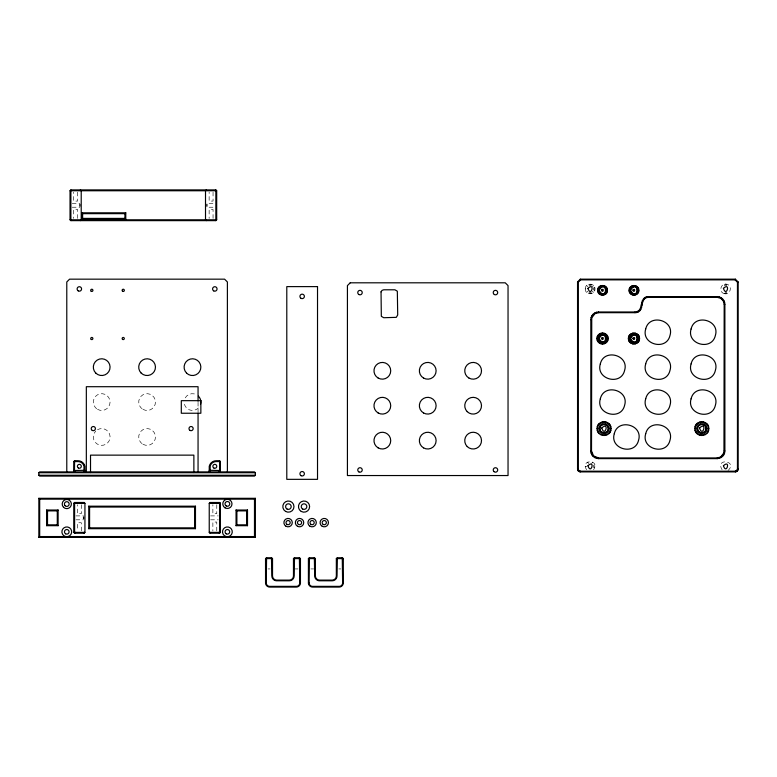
<?xml version="1.0" encoding="UTF-8"?>
<svg xmlns="http://www.w3.org/2000/svg" width="777" height="777" viewBox="0 0 777 777"><rect width="100%" height="100%" fill="white"/><g stroke="black" fill="none" stroke-linecap="round" stroke-linejoin="round"><path stroke-width="0.58" stroke-dasharray="3.88 2.91" d="M585.227 288.947C584.984 282.663 595.24 282.663 594.997 288.947C595.24 295.221 584.984 295.221 585.227 288.947L586.994 288.947M586.654 469.764C579.409 459.168 600.815 459.168 593.57 469.764M588.849 293.667L589.306 291.958M590.918 285.926L591.375 284.217M724.319 293.667C718.191 292.269 720.842 282.362 726.845 284.217C732.973 285.615 730.322 295.522 724.319 293.667L724.776 291.958M726.388 285.926L726.845 284.217M591.676 463.607L592.56 462.072M586.654 292.395L587.907 291.152M592.317 286.732L593.57 285.489M728.03 470.541C738.315 460.722 714.723 457.614 722.124 469.764M593.123 288.131L594.832 287.675M593.123 465.501L594.832 465.044M72.212 203.321L79.817 203.321M209.081 203.321L214.51 203.321M72.212 207.226L79.817 207.226M209.081 207.226L214.51 207.226M593.23 288.947L594.997 288.947M585.227 466.307L586.994 466.307M593.23 466.307L594.997 466.307M75.942 515.899L83.537 515.899M210.635 515.899L218.23 515.899M75.942 519.813L83.537 519.813M210.635 519.813L218.23 519.813M268.016 568.929L270.037 568.929M295.211 568.929L297.97 568.929M310.887 568.929L313.655 568.929M338.821 568.929L340.85 568.929M593.123 289.753L594.832 290.209M593.123 467.113L594.832 467.579M586.654 285.489L587.907 286.732M592.317 291.152L593.57 292.395M587.665 462.072L588.548 463.607M724.319 284.217L724.776 285.926M726.388 291.958L726.845 293.667M588.849 284.217L589.306 285.926M590.918 291.958L591.375 293.667M725.582 284.052L725.582 285.819M725.582 292.065L725.582 293.832M590.112 284.052L590.112 285.819M590.112 292.065L590.112 293.832M216.773 504.729L216.773 513.665L212.869 513.665L212.869 504.729M216.773 530.982L216.773 522.047L212.869 522.047L212.869 530.982M213.053 192.142L213.053 201.088L209.139 201.088L209.139 192.142M213.053 218.405L213.053 209.46L209.139 209.46L209.139 218.405M198.057 402.301L198.057 411.897M81.303 504.729L81.303 513.665L77.399 513.665L77.399 504.729M81.303 530.895L81.303 522.746L77.399 522.746L77.399 530.895M77.583 192.142L77.583 201.088L73.669 201.088L73.669 192.142M77.583 218.405L77.583 209.46L73.669 209.46L73.669 218.405M97.504 429.72A8.382 8.382 0 0 1 110.043 436.247A8.382 8.382 0 0 1 98.834 444.852A8.382 8.382 0 0 1 95.775 431.06M198.397 407.993A8.382 8.382 0 0 1 184.091 402.068M185.217 397.873A8.382 8.382 0 0 1 196.668 394.813M142.9 444.24A8.382 8.382 0 0 0 155.468 436.985A8.382 8.382 0 0 0 142.9 429.72A8.382 8.382 0 0 0 142.9 444.24M142.9 409.324A8.382 8.382 0 0 0 155.468 402.068A8.382 8.382 0 0 0 142.9 394.813A8.382 8.382 0 0 0 142.9 409.324M97.504 409.324A8.382 8.382 0 0 0 110.072 402.068A8.382 8.382 0 0 0 97.504 394.813A8.382 8.382 0 0 0 97.504 409.324"/><path stroke-width="1.17" d="M266.579 557.76L266.249 583.119A3.487 3.487 0 0 0 269.289 586.363L296.697 586.363A3.487 3.487 0 0 0 299.747 583.119L299.407 557.76M300.446 583.158L300.456 558.595L299.611 557.76L294.308 557.76L293.473 558.595L293.473 575.912A4.186 4.186 0 0 1 289.277 580.108L276.709 580.108A4.196 4.196 0 0 1 272.523 575.912L272.523 558.595L271.678 557.76L266.375 557.76L265.54 558.595L265.549 583.158A4.186 4.186 0 0 0 269.726 587.091L296.26 587.091A4.186 4.186 0 0 0 300.446 583.158L299.747 582.896M309.46 557.76L309.12 583.119A3.487 3.487 0 0 0 312.169 586.363L339.578 586.363A3.487 3.487 0 0 0 342.618 583.119L342.278 557.76M343.317 583.158L343.327 558.595L342.492 557.76L337.179 557.76L336.344 558.595L336.344 575.912A4.186 4.186 0 0 1 332.158 580.108L319.59 580.108A4.196 4.196 0 0 1 315.394 575.912L315.394 558.595L314.559 557.76L309.246 557.76L308.411 558.595L308.42 583.158A4.186 4.186 0 0 0 312.607 587.091L339.141 587.091A4.186 4.186 0 0 0 343.317 583.158L342.618 582.896M580.332 471.892L735.353 471.892L737.334 471.076L738.15 469.104L738.15 281.964L735.353 279.166L580.332 279.166L577.544 281.964L577.544 469.104L578.36 471.076L580.332 471.892L580.38 471.202L735.314 471.202L736.829 470.58L737.451 469.055L737.451 282.245L735.071 279.866L580.623 279.866L578.243 282.245L578.243 469.055L578.855 470.58L580.38 471.202M598.445 458.624L717.249 458.624C721.328 458.644 724.892 455.069 724.883 450.99L724.883 304.263C724.892 300.184 721.328 296.61 717.249 296.62L648.902 296.62C638.16 296.047 644.784 311.791 634.935 311.985L598.445 311.985C594.366 311.975 590.802 315.54 590.811 319.619L590.811 450.99C590.802 455.069 594.366 458.644 598.445 458.624L598.494 457.935L717.2 457.935L720.697 456.993L723.95 452.758L724.183 304.302L723.251 300.816L720.697 298.261L717.2 297.319L648.95 297.319C638.607 297.105 645.328 312.908 634.984 312.684L598.494 312.684L594.997 313.617L591.744 317.861L591.511 450.951L593.55 455.885L598.494 457.935M717.2 297.319L717.249 296.62M74.602 460.722L74.466 471.892L73.766 470.503L73.766 461.557L74.602 460.722L77.953 460.722A7.158 7.158 0 0 1 84.936 466.307L84.936 471.892M597.649 290.336C597.416 284.061 607.663 284.061 607.429 290.336C607.663 296.62 597.416 296.62 597.649 290.336L599.048 290.336C607.565 303.758 607.565 276.923 599.048 290.336M596.959 338.519C596.687 331.342 608.401 331.342 608.129 338.519C608.401 345.697 596.687 345.697 596.959 338.519L599.048 338.519C607.565 351.942 607.565 325.097 599.048 338.519M597.066 428.603C596.726 419.629 611.373 419.629 611.033 428.603C611.373 437.568 596.726 437.568 597.066 428.603L599.863 428.603C599.659 423.222 608.44 423.222 608.236 428.603C608.44 433.984 599.659 433.984 599.863 428.603M629.079 290.336C628.836 284.061 639.092 284.061 638.849 290.336C639.092 296.62 628.836 296.62 629.079 290.336L630.477 290.336C638.995 276.923 638.995 303.758 630.477 290.336M628.379 338.519C628.107 331.342 639.821 331.342 639.549 338.519C639.821 345.697 628.107 345.697 628.379 338.519L630.477 338.519C638.995 325.097 638.995 351.942 630.477 338.519M694.832 428.603C694.492 419.629 709.129 419.629 708.799 428.603C709.129 437.568 694.492 437.568 694.832 428.603L697.62 428.603C697.416 433.984 706.206 433.984 706.002 428.603C706.206 423.222 697.416 423.222 697.62 428.603M74.466 503.331L74.602 502.496L84.101 502.496L84.936 503.331L84.936 532.381L84.101 533.216L74.602 533.216L73.766 532.381L73.766 503.331L74.602 502.496L75.398 503.331M601.272 295.056L601.641 293.716M603.447 286.966L603.807 285.615M601.097 343.92L601.641 341.89M603.447 335.149L603.991 333.129M579.613 471.804L579.797 471.124M632.701 295.056L633.061 293.716M634.867 286.966L635.227 285.615M602.243 435.343L602.962 432.653M605.137 424.553L605.856 421.853M596.503 458.372L596.687 457.692M632.517 343.92L633.061 341.89M634.867 335.149L635.411 333.129M719.007 297.562L719.191 296.882M699.999 435.343L700.728 432.653M702.894 424.553L703.622 421.853M294.512 557.76L294.172 575.932A4.876 4.876 0 0 1 289.297 580.798L276.097 580.769A4.885 4.885 0 0 1 271.824 575.932L271.474 557.76M337.393 557.76L337.043 575.932A4.876 4.876 0 0 1 332.177 580.798L318.968 580.769A4.885 4.885 0 0 1 314.695 575.932L314.355 557.76M735.071 279.866L735.353 279.166M219.57 460.722L219.57 470.299L218.774 471.892L220.406 470.503L220.406 461.557L219.57 460.722L216.22 460.722A7.158 7.158 0 0 0 209.236 466.307L209.236 471.892M600.097 294.57L600.796 293.366M604.283 287.315L604.982 286.111M599.747 343.356L600.796 341.55M604.283 335.499L605.332 333.683M631.516 294.57L632.216 293.366M635.712 287.315L636.412 286.111M631.167 343.356L632.216 341.55M635.712 335.499L636.761 333.683M578.943 471.522L579.292 470.911M600.563 434.654L601.952 432.226M606.147 424.97L607.546 422.552M594.648 457.604L594.997 456.993M720.697 298.261L721.046 297.649M698.319 434.654L699.718 432.226M703.904 424.97L705.302 422.552M218.774 503.36L219.57 502.496L220.406 503.331L220.406 532.381L219.57 533.216L210.072 533.216L209.236 532.381L209.236 503.331L210.072 502.496L219.57 502.496L219.706 503.331M74.466 532.381L74.602 533.216L75.398 532.381M70.037 190.754L70.882 189.909L215.841 189.909L216.686 190.754L216.686 219.794L215.841 220.639L70.882 220.639L70.037 219.794L70.037 190.754L216.686 190.754M80.381 220.639L81.216 219.794L81.216 190.754L80.381 189.909M81.77 219.24L82.615 218.405L124.932 218.405L125.767 219.24L125.767 212.811L81.77 212.811L81.77 219.24L125.767 219.24M81.77 212.811L82.615 213.656L124.932 213.656L125.767 212.811M206.352 189.909L205.507 190.754L205.507 219.794L206.352 220.639M38.85 472.737L39.685 471.892L254.487 471.892L255.322 472.737L255.322 475.252L254.487 476.087L39.685 476.087L38.85 475.252L38.85 472.737L255.322 472.737M58.12 525.679L57.284 524.844L57.284 510.877L58.12 510.033L46.669 510.033L46.669 525.679L58.12 525.679L58.12 510.033M46.669 525.679L47.514 524.844L47.514 510.877L46.669 510.033M38.85 537.412L39.685 536.567L65.521 536.548L254.487 536.567L255.322 537.412L38.85 537.412L38.85 498.31L255.322 498.31L255.322 537.412M88.753 528.69L89.588 527.845L194.638 527.845L195.474 528.69L195.474 506.196L88.753 506.196L88.753 528.69L195.474 528.69M88.753 506.196L89.588 507.041L194.638 507.041L195.474 506.196M38.85 498.31L39.685 499.145L254.487 499.145L255.322 498.31M247.504 525.679L246.659 524.844L246.659 510.877L247.504 510.033L236.053 510.033L236.053 525.679L247.504 525.679L247.504 510.033M236.053 525.679L236.888 524.844L236.888 510.877L236.053 510.033M599.086 293.793L600.077 292.812M605.011 287.869L606.002 286.888M630.506 293.793L631.497 292.812M636.431 287.869L637.422 286.888M598.591 342.472L600.077 340.986M605.011 336.053L606.487 334.576M630.011 342.472L631.497 340.986M636.431 336.053L637.917 334.576M722.134 299.368L722.639 298.873M599.116 433.537L601.087 431.565M607.012 425.641L608.983 423.659M578.36 471.076L578.855 470.58M593.055 456.381L593.55 455.885M696.872 433.537L698.853 431.565M704.778 425.641L706.749 423.659M598.309 292.783L599.514 292.084M605.565 288.597L606.779 287.898M629.729 292.783L630.943 292.084M636.985 288.597L638.199 287.898M597.707 341.317L599.514 340.268M605.565 336.771L607.381 335.732M629.127 341.317L630.943 340.268M636.985 336.771L638.801 335.732M723.251 300.816L723.863 300.466M597.999 432.09L600.417 430.701M607.682 426.505L610.1 425.106M591.831 454.788L592.443 454.438M577.913 470.503L578.525 470.143M695.765 432.09L698.183 430.701M705.438 426.505L707.857 425.106M737.451 282.245L738.15 281.964M597.824 291.608L599.164 291.239M605.914 289.433L607.264 289.073M629.244 291.608L630.594 291.239M637.334 289.433L638.684 289.073M723.95 302.496L724.63 302.311M597.144 339.967L599.164 339.423M605.914 337.616L607.935 337.072M628.564 339.967L630.594 339.423M637.334 337.616L639.364 337.072M597.309 430.409L599.999 429.691M608.1 427.515L610.79 426.796M591.064 452.933L591.744 452.758M695.065 430.409L697.765 429.691M705.856 427.515L708.556 426.796M577.641 469.823L578.321 469.648M73.766 470.503L84.936 470.299L84.101 471.892L83.926 465.812A6.323 6.323 0 0 0 78.662 461.606L73.766 461.557M724.183 304.302L724.883 304.263M590.811 450.99L591.511 450.951M577.544 469.104L578.243 469.055M70.037 219.794L216.686 219.794M606.031 290.336L607.429 290.336M637.461 290.336L638.849 290.336M606.031 338.519L608.129 338.519M637.461 338.519L639.549 338.519M608.236 428.603L611.033 428.603M706.002 428.603L708.799 428.603M220.406 461.557L215.511 461.606A6.323 6.323 0 0 0 210.246 465.812L210.072 471.892L209.236 470.299L220.406 470.503L219.706 471.892L219.57 470.299M38.85 475.252L255.322 475.252M73.766 503.331L84.936 503.331M220.406 503.331L209.236 503.331L210.072 503.36L210.072 502.496M47.514 510.877L57.284 510.877M236.888 510.877L246.659 510.877M47.514 524.844L57.284 524.844M236.888 524.844L246.659 524.844M73.766 532.381L84.936 532.381M209.236 532.381L220.406 532.381M265.54 558.595L272.523 558.595M293.473 558.595L300.456 558.595M308.411 558.595L315.394 558.595M336.344 558.595L343.327 558.595M266.249 582.896L265.549 583.158M309.12 582.896L308.42 583.158M641.268 304.263L641.967 304.302M641.268 305.652L641.967 305.701M590.811 319.619L591.511 319.668M724.183 450.951L724.883 450.99M737.451 469.055L738.15 469.104M629.244 289.073L630.594 289.433M637.334 291.239L638.684 291.608M597.824 289.073L599.164 289.433M605.914 291.239L607.264 291.608M641.52 302.311L642.2 302.496M641.044 307.323L641.724 307.507M591.064 317.676L591.744 317.861M628.564 337.072L630.594 337.616M637.334 339.423L639.364 339.967M597.144 337.072L599.164 337.616M605.914 339.423L607.935 339.967M695.065 426.796L697.765 427.515M705.856 429.691L708.556 430.409M723.95 452.758L724.63 452.933M597.309 426.796L599.999 427.515M608.1 429.691L610.79 430.409M737.373 469.648L738.053 469.823M577.544 281.964L578.243 282.245M629.729 287.898L630.943 288.597M636.985 292.084L638.199 292.783M642.288 300.466L642.9 300.816M640.423 308.838L641.035 309.197M598.309 287.898L599.514 288.597M605.565 292.084L606.779 292.783M629.127 335.732L630.943 336.771M636.985 340.268L638.801 341.317M591.831 315.821L592.443 316.181M597.707 335.732L599.514 336.771M605.565 340.268L607.381 341.317M695.765 425.106L698.183 426.505M705.438 430.701L707.857 432.09M723.251 454.438L723.863 454.788M737.169 470.143L737.771 470.503M597.999 425.106L600.417 426.505M607.682 430.701L610.1 432.09M643.511 298.873L644.007 299.368M630.506 286.888L631.497 287.869M636.431 292.812L637.422 293.793M639.422 310.14L639.918 310.635M599.086 286.888L600.077 287.869M605.011 292.812L606.002 293.793M630.011 334.576L631.497 336.053M636.431 340.986L637.917 342.472M593.055 314.229L593.55 314.734M696.872 423.659L698.853 425.641M704.778 431.565L706.749 433.537M722.134 455.885L722.639 456.381M736.829 470.58L737.334 471.076M598.591 334.576L600.077 336.053M605.011 340.986L606.487 342.472M599.116 423.659L601.087 425.641M607.012 431.565L608.983 433.537M218.774 532.381L219.57 533.216L219.57 502.496M645.104 297.649L645.454 298.261M631.516 286.111L632.216 287.315M635.712 293.366L636.412 294.57M736.402 470.911L736.751 471.522M638.121 311.14L638.471 311.752M720.697 456.993L721.046 457.604M698.319 422.552L699.718 424.97M703.904 432.226L705.302 434.654M631.167 333.683L632.216 335.499M635.712 341.55L636.761 343.356M600.097 286.111L600.796 287.315M604.283 293.366L604.982 294.57M594.648 313.014L594.997 313.617M599.747 333.683L600.796 335.499M604.283 341.55L605.332 343.356M600.563 422.552L601.952 424.97M606.147 432.226L607.546 434.654M74.602 470.299L75.398 471.892M580.332 279.166L580.623 279.866M735.897 471.124L736.081 471.804M719.007 457.692L719.191 458.372M699.999 421.853L700.728 424.553M702.894 432.653L703.622 435.343M646.959 296.882L647.144 297.562M632.701 285.615L633.061 286.966M634.867 293.716L635.227 295.056M636.606 311.762L636.79 312.451M632.517 333.129L633.061 335.149M634.867 341.89L635.411 343.92M601.272 285.615L601.641 286.966M603.447 293.716L603.807 295.056M596.503 312.237L596.687 312.927M601.097 333.129L601.641 335.149M603.447 341.89L603.991 343.92M602.243 421.853L602.962 424.553M605.137 432.653L605.856 435.343M735.314 471.202L735.353 471.892M717.2 457.935L717.249 458.624M648.902 296.62L648.95 297.319M634.935 311.985L634.984 312.684M598.445 311.985L598.494 312.684M701.816 421.62L701.816 424.407M701.816 432.789L701.816 435.586M633.964 285.45L633.964 286.849M633.964 293.832L633.964 295.231M633.964 332.935L633.964 335.033M633.964 342.016L633.964 344.104M604.05 421.62L604.05 424.407M604.05 432.789L604.05 435.586M602.544 285.45L602.544 286.849M602.544 293.832L602.544 295.231M602.544 332.935L602.544 335.033M602.544 342.016L602.544 344.104M254.487 499.145L254.487 536.567M227.389 471.892L227.389 281.964L224.592 279.166L69.571 279.166L66.783 281.964L66.783 471.892M215.841 189.909L215.841 220.639M210.072 532.381L210.072 533.216M206.905 204.293L206.905 206.255M198.057 401.107L198.057 386.703L86.334 386.703L86.334 471.892M198.057 413.102L198.057 471.892M194.638 507.041L194.638 527.845M193.871 472.591L193.871 455.137L90.52 455.137L90.52 472.591M124.932 213.656L124.932 218.405M89.588 507.041L89.588 527.845M84.101 502.496L84.101 503.331M84.101 532.381L84.101 533.216M83.537 464.355L83.537 464.928M83.537 516.88L83.537 518.832M82.615 213.656L82.615 218.405M79.817 204.293L79.817 206.255M74.602 502.496L74.602 533.216M70.882 189.909L70.882 220.639M39.685 499.145L39.685 536.567M198.397 396.144A8.382 8.382 0 0 1 200.573 404.234M65.521 536.548A4.885 4.885 0 0 1 62.782 529.02A4.885 4.885 0 0 1 70.785 529.02A4.885 4.885 0 0 1 68.046 536.548M226.126 536.548A4.885 4.885 0 0 1 223.387 529.02A4.885 4.885 0 0 1 231.391 529.02A4.885 4.885 0 0 1 228.652 536.548M381.041 291.861L381.322 316.326L383.741 317.725L396.309 317.346L397.707 314.928L397.329 291.19L394.91 289.792L383.741 289.792L382.041 290.375L381.041 291.861M587.956 288.364C590.996 298.077 595.444 281.478 587.956 288.364M601.466 290.054C602.826 294.318 604.778 287.043 601.466 290.054M601.466 338.228C602.826 342.502 604.778 335.217 601.466 338.228M600.32 363.898C595.551 379.331 621.008 386.159 624.601 370.406C629.37 354.963 603.904 348.145 600.32 363.898M587.956 465.734C590.996 475.437 595.444 458.848 587.956 465.734M600.32 398.815C595.551 414.248 621.008 421.076 624.601 405.322C629.37 389.879 603.904 383.061 600.32 398.815M601.757 427.991C604.992 438.306 609.712 420.668 601.757 427.991M632.886 290.054C634.255 294.318 636.208 287.043 632.886 290.054M614.286 433.731C609.508 449.164 634.974 455.992 638.568 440.238C643.337 424.796 617.87 417.977 614.286 433.731M632.886 338.228C634.255 342.502 636.208 335.217 632.886 338.228M645.706 328.982C640.938 344.425 666.394 351.243 669.988 335.489C674.757 320.056 649.29 313.228 645.706 328.982M645.706 363.898C640.938 379.331 666.394 386.159 669.988 370.406C674.757 354.963 649.29 348.145 645.706 363.898M645.706 398.815C640.938 414.248 666.394 421.076 669.988 405.322C674.757 389.879 649.29 383.061 645.706 398.815M645.706 433.731C640.938 449.164 666.394 455.992 669.988 440.238C674.757 424.796 649.29 417.977 645.706 433.731M691.093 328.982C686.324 344.425 711.79 351.243 715.374 335.489C720.143 320.056 694.687 313.228 691.093 328.982M691.093 363.898C686.324 379.331 711.79 386.159 715.374 370.406C720.143 354.963 694.687 348.145 691.093 363.898M691.093 398.815C686.324 414.248 711.79 421.076 715.374 405.322C720.143 389.879 694.687 383.061 691.093 398.815M699.514 427.991C702.748 438.306 707.478 420.668 699.514 427.991M723.426 288.364C726.466 298.077 730.914 281.478 723.426 288.364M723.426 465.734C726.466 475.437 730.914 458.848 723.426 465.734M350.223 282.809L347.426 285.606L347.426 475.543L508.041 475.543L508.041 285.606L505.244 282.809L350.223 282.809M317.521 286.616L286.791 286.616L286.791 479.341L317.521 479.341L317.521 286.616M200.855 400.67L181.303 400.67L181.303 413.238L200.855 413.238L200.855 400.67M322.173 526.252A4.186 4.186 0 0 0 328.457 522.63A4.186 4.186 0 0 0 322.173 518.997A4.186 4.186 0 0 0 322.173 526.252M323.222 524.446A2.098 2.098 0 0 0 326.369 522.63A2.098 2.098 0 0 0 323.222 520.813A2.098 2.098 0 0 0 323.222 524.446M310.023 526.252A4.186 4.186 0 0 0 316.307 522.63A4.186 4.186 0 0 0 310.023 518.997A4.186 4.186 0 0 0 310.023 526.252M311.072 524.446A2.098 2.098 0 0 0 314.219 522.63A2.098 2.098 0 0 0 311.072 520.813A2.098 2.098 0 0 0 311.072 524.446M297.455 526.252A4.186 4.186 0 0 0 303.739 522.63A4.186 4.186 0 0 0 297.455 518.997A4.186 4.186 0 0 0 297.455 526.252M298.504 524.446A2.098 2.098 0 0 0 301.641 522.63A2.098 2.098 0 0 0 298.504 520.813A2.098 2.098 0 0 0 298.504 524.446M286.004 526.252A4.186 4.186 0 0 0 292.288 522.63A4.186 4.186 0 0 0 286.004 518.997A4.186 4.186 0 0 0 286.004 526.252M287.053 524.446A2.098 2.098 0 0 0 290.19 522.63A2.098 2.098 0 0 0 287.053 520.813A2.098 2.098 0 0 0 287.053 524.446M301.243 511.431A5.585 5.585 0 0 0 309.625 506.594A5.585 5.585 0 0 0 301.243 501.757A5.585 5.585 0 0 0 301.243 511.431M302.642 509.013A2.797 2.797 0 0 0 306.828 506.594A2.797 2.797 0 0 0 302.642 504.176A2.797 2.797 0 0 0 302.642 509.013M285.596 511.431A5.585 5.585 0 0 0 293.978 506.594A5.585 5.585 0 0 0 285.596 501.757A5.585 5.585 0 0 0 285.596 511.431M286.995 509.013A2.797 2.797 0 0 0 291.19 506.594A2.797 2.797 0 0 0 286.995 504.176A2.797 2.797 0 0 0 286.995 509.013M78.234 290.88A2.234 2.234 0 0 0 81.585 288.947A2.234 2.234 0 0 0 78.234 287.004A2.234 2.234 0 0 0 78.234 290.88M213.704 290.88A2.234 2.234 0 0 0 217.055 288.947A2.234 2.234 0 0 0 213.704 287.004A2.234 2.234 0 0 0 213.704 290.88M95.775 373.077A8.382 8.382 0 0 0 109.79 369.318A8.382 8.382 0 0 0 99.524 359.061A8.382 8.382 0 0 0 95.775 373.077M141.161 373.077A8.382 8.382 0 0 0 155.177 369.318A8.382 8.382 0 0 0 144.92 359.061A8.382 8.382 0 0 0 141.161 373.077M186.548 373.077A8.382 8.382 0 0 0 200.573 369.318A8.382 8.382 0 0 0 190.307 359.061A8.382 8.382 0 0 0 186.548 373.077M92.269 430.419A2.098 2.098 0 0 0 95.416 428.603A2.098 2.098 0 0 0 92.269 426.787A2.098 2.098 0 0 0 92.269 430.419M190.035 430.419A2.098 2.098 0 0 0 193.172 428.603A2.098 2.098 0 0 0 190.035 426.787A2.098 2.098 0 0 0 190.035 430.419M91.268 339.452A1.078 1.078 0 0 0 92.89 338.519A1.078 1.078 0 0 0 91.268 337.587A1.078 1.078 0 0 0 91.268 339.452M122.688 339.452A1.078 1.078 0 0 0 124.31 338.519A1.078 1.078 0 0 0 122.688 337.587A1.078 1.078 0 0 0 122.688 339.452M91.249 291.307A1.117 1.117 0 0 0 92.929 290.336A1.117 1.117 0 0 0 91.249 289.374A1.117 1.117 0 0 0 91.249 291.307M122.669 291.307A1.117 1.117 0 0 0 124.349 290.336A1.117 1.117 0 0 0 122.669 289.374A1.117 1.117 0 0 0 122.669 291.307M226.233 533.818A2.302 2.302 0 0 0 229.691 531.827A2.302 2.302 0 0 0 226.233 529.827A2.302 2.302 0 0 0 226.233 533.818M65.627 533.818A2.302 2.302 0 0 0 69.085 531.827A2.302 2.302 0 0 0 65.627 529.827A2.302 2.302 0 0 0 65.627 533.818M226.204 505.944A2.37 2.37 0 0 0 229.769 503.884A2.37 2.37 0 0 0 226.204 501.825A2.37 2.37 0 0 0 226.204 505.944M225.087 507.876A4.613 4.613 0 0 0 232.002 503.884A4.613 4.613 0 0 0 225.087 499.893A4.613 4.613 0 0 0 225.087 507.876M65.103 505.73A2.37 2.37 0 0 0 69.075 504.661A2.37 2.37 0 0 0 66.162 501.757A2.37 2.37 0 0 0 65.103 505.73M63.529 507.313A4.613 4.613 0 0 0 71.231 505.235A4.613 4.613 0 0 0 65.589 499.601A4.613 4.613 0 0 0 63.529 507.313M78.37 468.007A1.952 1.952 0 0 0 81.303 466.307A1.952 1.952 0 0 0 78.37 464.617A1.952 1.952 0 0 0 78.37 468.007M213.84 468.007A1.952 1.952 0 0 0 216.773 466.307A1.952 1.952 0 0 0 213.84 464.617A1.952 1.952 0 0 0 213.84 468.007M358.877 294.522A2.234 2.234 0 0 0 362.237 292.589A2.234 2.234 0 0 0 358.877 290.647A2.234 2.234 0 0 0 358.877 294.522M494.347 294.522A2.234 2.234 0 0 0 497.707 292.589A2.234 2.234 0 0 0 494.347 290.647A2.234 2.234 0 0 0 494.347 294.522M358.877 471.892A2.234 2.234 0 0 0 362.237 469.949A2.234 2.234 0 0 0 358.877 468.016A2.234 2.234 0 0 0 358.877 471.892M493.89 471.532A2.234 2.234 0 0 0 497.63 470.532A2.234 2.234 0 0 0 494.891 467.793A2.234 2.234 0 0 0 493.89 471.532M378.156 378.049A8.382 8.382 0 0 0 390.724 370.794A8.382 8.382 0 0 0 378.156 363.539A8.382 8.382 0 0 0 378.156 378.049M378.156 412.966A8.382 8.382 0 0 0 390.724 405.711A8.382 8.382 0 0 0 378.156 398.455A8.382 8.382 0 0 0 378.156 412.966M378.156 447.882A8.382 8.382 0 0 0 390.724 440.627A8.382 8.382 0 0 0 378.156 433.372A8.382 8.382 0 0 0 378.156 447.882M467.2 446.552A8.382 8.382 0 0 0 481.216 442.793A8.382 8.382 0 0 0 470.949 432.527A8.382 8.382 0 0 0 467.2 446.552M467.2 411.635A8.382 8.382 0 0 0 481.216 407.876A8.382 8.382 0 0 0 470.949 397.62A8.382 8.382 0 0 0 467.2 411.635M468.929 378.049A8.382 8.382 0 0 0 481.507 370.794A8.382 8.382 0 0 0 468.929 363.539A8.382 8.382 0 0 0 468.929 378.049M423.543 378.049A8.382 8.382 0 0 0 436.111 370.794A8.382 8.382 0 0 0 423.543 363.539A8.382 8.382 0 0 0 423.543 378.049M423.543 412.966A8.382 8.382 0 0 0 436.111 405.711A8.382 8.382 0 0 0 423.543 398.455A8.382 8.382 0 0 0 423.543 412.966M423.543 447.882A8.382 8.382 0 0 0 436.111 440.627A8.382 8.382 0 0 0 423.543 433.372A8.382 8.382 0 0 0 423.543 447.882M301.039 298.329A2.234 2.234 0 0 0 304.39 296.387A2.234 2.234 0 0 0 301.039 294.454A2.234 2.234 0 0 0 301.039 298.329M301.039 475.689A2.234 2.234 0 0 0 304.39 473.756A2.234 2.234 0 0 0 301.039 471.824A2.234 2.234 0 0 0 301.039 475.689"/></g></svg>
